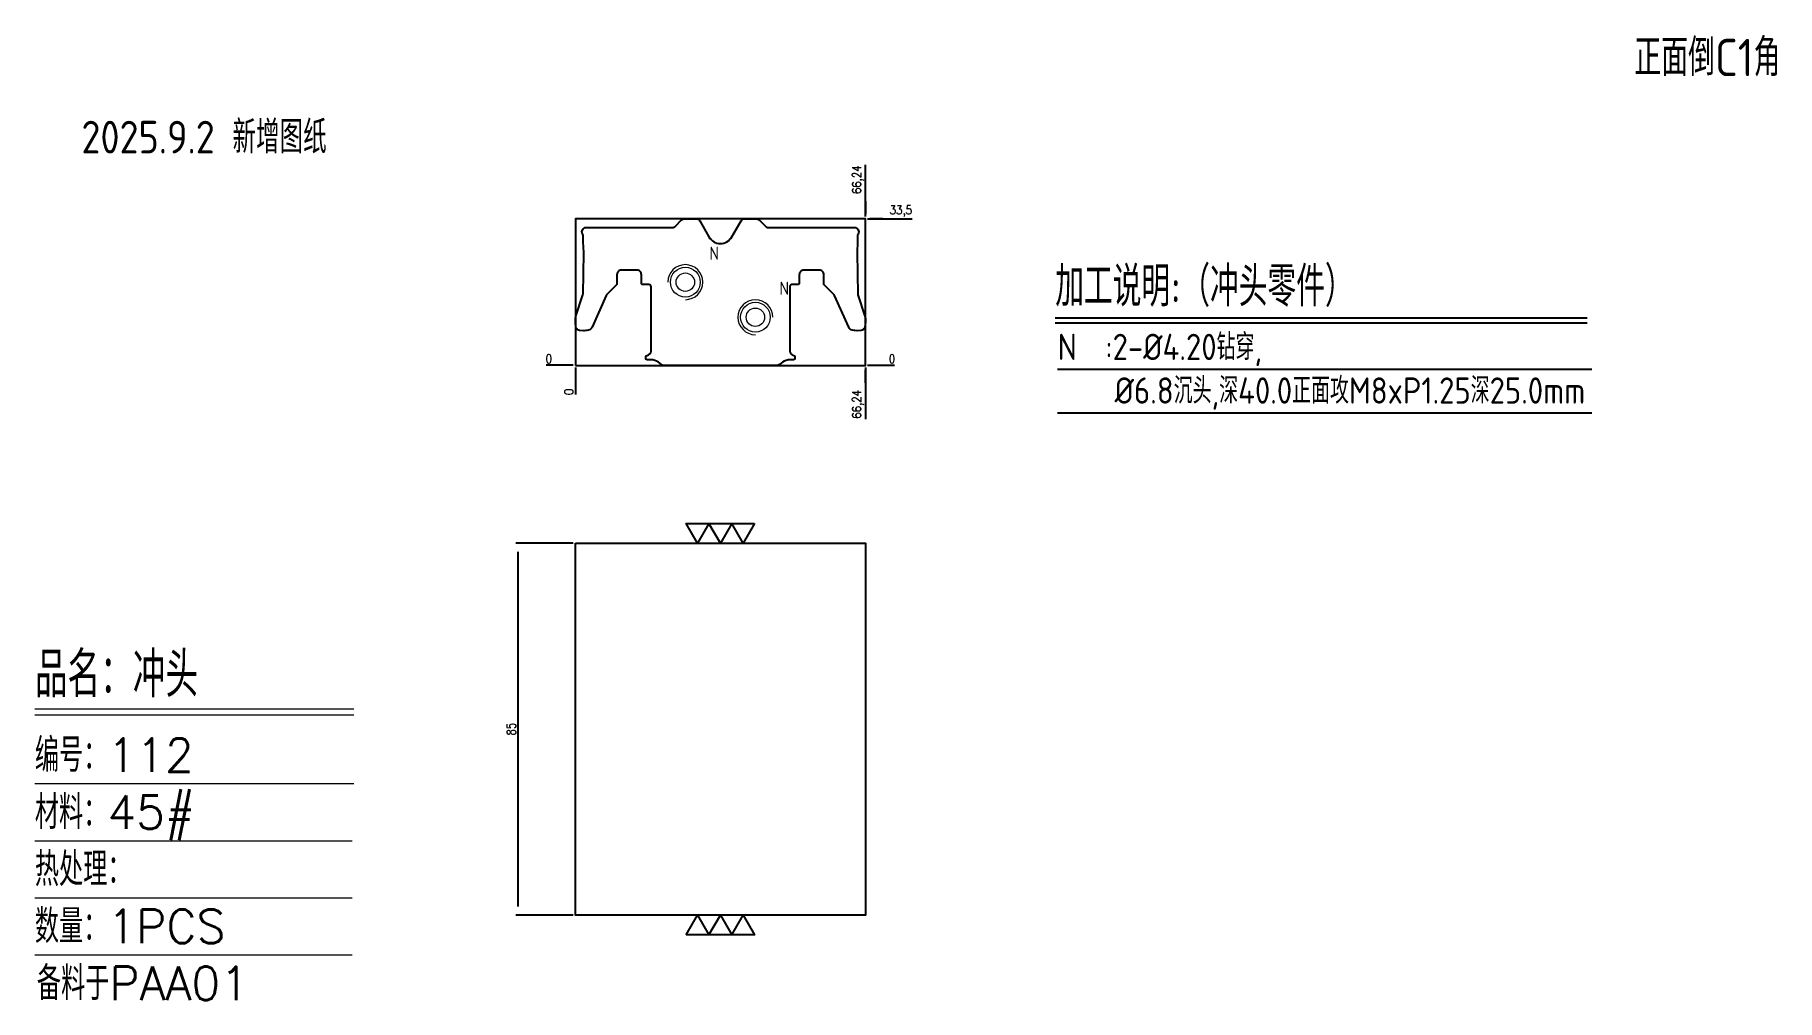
# Model space of a CAD drawing. Header units: millimetres. Extents: x 95310 to 95708, y 12052 to 12273.
import ezdxf
from ezdxf.enums import TextEntityAlignment as Align

# ---------------------------------------------------------------- set-up
doc = ezdxf.new("R2010")
doc.units = ezdxf.units.MM
doc.linetypes.add('DASHED', pattern=[0])
for name, color, linetype in [('DIM', 4, 'Continuous'), ('PH', 255, 'Continuous'), ('PUNCH', 2, 'Continuous'), ('TEXT', 4, 'Continuous')]:
    doc.layers.add(name, color=color, linetype=linetype)
doc.styles.add('chinesef_fs', font='simplex.shx', dxfattribs={"bigfont": 'gbcbig.shx'})
doc.styles.add('gbenor', font='gbenor.shx', dxfattribs={"bigfont": 'gbcbig.shx'})
doc.styles.get("Standard").update_dxf_attribs({"font": 'txt.shx', "width": 0.85, "bigfont": 'ctxt.shx'})
doc.dimstyles.new('T-2-WX', dxfattribs={"dimtxt": 2, "dimasz": 2, "dimexe": 0.5, "dimexo": 0.5, "dimgap": 0.5, "dimtad": 1, "dimtxsty": 'Standard', "dimblk": 'OPEN30', "dimcen": 0, "dimazin": 3, "dimtfac": 1, "dimtmove": 0, "dimatfit": 3, "dimldrblk": 'OPEN30', "dimlwd": -1, "dimlwe": -1})

# ---------------------------------------------------------------- blocks, each defined once
blk = doc.blocks.new('*D7579')
at = {"layer": 'Defpoints', "color": 0}
for p in [(95433.08, 12197.39), (95499.32, 12197.39), (95504.32, 12197.39)]:
    blk.add_point(p, dxfattribs=at)
at = {"layer": 'DIM', "color": 0}
blk.add_line((95499.82, 12197.39), (95505.95, 12197.39), dxfattribs=at)
at = {"layer": 'DIM', "color": 0, "insert": (95505.39, 12198.89), "char_height": 2, "attachment_point": 5}
blk.add_mtext('0', dxfattribs=at)
blk = doc.blocks.new('_Open30')
blk = doc.blocks.new('*D7580')
at = {"layer": 'Defpoints', "color": 0}
for p in [(95499.32, 12230.89), (95504.32, 12230.89), (95433.08, 12197.39)]:
    blk.add_point(p, dxfattribs=at)
at = {"layer": 'DIM', "color": 0}
for p, q in [((95499.82, 12230.89), (95503.32, 12230.89)), ((95503.32, 12230.89), (95500.32, 12230.89)), ((95500.32, 12230.89), (95510, 12230.89))]:
    blk.add_line(p, q, dxfattribs=at)
at = {"layer": 'DIM', "color": 0, "insert": (95507.41, 12232.58), "char_height": 2, "attachment_point": 5}
blk.add_mtext('33,5', dxfattribs=at)
blk = doc.blocks.new('*D7581')
at = {"layer": 'Defpoints', "color": 0}
for p in [(95428.08, 12197.39), (95433.08, 12197.39), (95433.08, 12197.39)]:
    blk.add_point(p, dxfattribs=at)
at = {"layer": 'DIM', "color": 0}
blk.add_line((95432.58, 12197.39), (95426.45, 12197.39), dxfattribs=at)
at = {"layer": 'DIM', "color": 0, "insert": (95427.02, 12198.89), "char_height": 2, "attachment_point": 5}
blk.add_mtext('0', dxfattribs=at)
blk = doc.blocks.new('*D7582')
at = {"layer": 'Defpoints', "color": 0}
for p in [(95433.08, 12197.39), (95499.32, 12197.39), (95499.32, 12192.39)]:
    blk.add_point(p, dxfattribs=at)
at = {"layer": 'DIM', "color": 0}
for p, q in [((95499.32, 12196.89), (95499.32, 12193.39)), ((95499.32, 12193.39), (95499.32, 12196.39)), ((95499.32, 12196.39), (95499.32, 12185.09))]:
    blk.add_line(p, q, dxfattribs=at)
at = {"layer": 'DIM', "color": 0, "insert": (95497.63, 12188.49), "char_height": 2, "attachment_point": 5, "rotation": 90}
blk.add_mtext('66,24', dxfattribs=at)
blk = doc.blocks.new('*D7583')
at = {"layer": 'Defpoints', "color": 0}
for p in [(95433.08, 12197.39), (95433.08, 12197.39), (95433.08, 12192.39)]:
    blk.add_point(p, dxfattribs=at)
at = {"layer": 'DIM', "color": 0}
blk.add_line((95433.08, 12196.89), (95433.08, 12190.75), dxfattribs=at)
at = {"layer": 'DIM', "color": 0, "insert": (95431.58, 12191.32), "char_height": 2, "attachment_point": 5, "rotation": 90}
blk.add_mtext('0', dxfattribs=at)
blk = doc.blocks.new('*D7584')
at = {"layer": 'Defpoints', "color": 0}
for p in [(95499.32, 12235.89), (95499.32, 12230.89), (95433.08, 12197.39)]:
    blk.add_point(p, dxfattribs=at)
at = {"layer": 'DIM', "color": 0}
for p, q in [((95499.32, 12231.89), (95499.32, 12243.19)), ((95499.32, 12231.39), (95499.32, 12234.89)), ((95499.32, 12234.89), (95499.32, 12231.89))]:
    blk.add_line(p, q, dxfattribs=at)
at = {"layer": 'DIM', "color": 0, "insert": (95497.63, 12239.79), "char_height": 2, "attachment_point": 5, "rotation": 90}
blk.add_mtext('66,24', dxfattribs=at)
blk = doc.blocks.new('*D7585')
at = {"layer": 'Defpoints', "color": 0}
for p in [(95433.08, 12156.79), (95419.97, 12071.79), (95433.08, 12071.79)]:
    blk.add_point(p, dxfattribs=at)
at = {"layer": 'DIM', "color": 0}
for p, q in [((95432.58, 12156.79), (95419.47, 12156.79)), ((95419.97, 12154.79), (95419.97, 12073.79)), ((95432.58, 12071.79), (95419.47, 12071.79))]:
    blk.add_line(p, q, dxfattribs=at)
at = {"layer": 'DIM', "color": 0, "insert": (95418.47, 12114.29), "char_height": 2, "attachment_point": 5, "rotation": 90}
blk.add_mtext('85', dxfattribs=at)

msp = doc.modelspace()

# ---------------------------------------------------------------- linework, layer by layer
at = {"layer": 'DIM', "color": 8}
for p, q in [((95542.677, 12208.25), (95664.125, 12208.25)), ((95542.677, 12207.069), (95664.125, 12207.069)), ((95543.211, 12196.497), (95665.218, 12196.497)), ((95543.211, 12186.537), (95665.218, 12186.537))]:
    msp.add_line(p, q, dxfattribs=at)
at = {"layer": 'DIM', "color": 4, "linetype": 'Continuous', "lineweight": 13}
for p, q in [((95309.654, 12118.891), (95382.465, 12118.891)), ((95309.654, 12117.549), (95382.465, 12117.549)), ((95309.654, 12101.83), (95382.465, 12101.83)), ((95309.654, 12088.794), (95382.149, 12088.794)), ((95309.654, 12075.759), (95382.149, 12075.759)), ((95309.654, 12062.723), (95382.149, 12062.723))]:
    msp.add_line(p, q, dxfattribs=at)
at = {"layer": 'DIM'}
for points in [[(95473.995, 12161.286), (95471.397, 12156.786), (95468.798, 12161.286), (95466.2, 12156.786), (95463.602, 12161.286), (95461.004, 12156.786), (95458.406, 12161.286), (95473.995, 12161.286)], [(95458.406, 12067.286), (95461.004, 12071.786), (95463.602, 12067.286), (95466.2, 12071.786), (95468.798, 12067.286), (95471.397, 12071.786), (95473.995, 12067.286), (95458.406, 12067.286)]]:
    msp.add_lwpolyline(points, close=True, dxfattribs=at)
at = {"layer": 'DIM', "color": 2}
msp.add_lwpolyline([(95433.082, 12156.786), (95499.319, 12156.786), (95499.319, 12071.786), (95433.082, 12071.786)], close=True, dxfattribs=at)
at = {"layer": 'PUNCH'}
msp.add_lwpolyline([(95447.17, 12219.126), (95443.582, 12219.126, 0.4142136), (95442.582, 12218.126), (95442.582, 12215.959, -0.2021422), (95442.491, 12215.744), (95440.353, 12213.658, 0.0944881), (95440.139, 12213.351), (95436.898, 12206.113, -0.234761), (95436.073, 12205.434), (95435.674, 12205.342, -0.0479446), (95435.484, 12205.317), (95435.061, 12205.302, -0.0220851), (95434.973, 12205.302), (95434.025, 12205.352, -0.3146638), (95433.302, 12205.915, -0.0658431), (95433.096, 12207.14, -0.0208931), (95433.084, 12207.772, -0.0728044), (95433.23, 12208.628), (95434.812, 12213.502, 0.07437), (95434.836, 12213.647), (95434.997, 12223.084, 0.0139664), (95434.996, 12223.14), (95434.9, 12225.606), (95434.9, 12226.832, 0.1395991), (95434.75, 12227.359, -0.5878017), (95435.6, 12228.886), (95455.209, 12228.886, 0.1989124), (95455.916, 12229.179), (95457.33, 12230.593, -0.1989124), (95458.037, 12230.886), (95460.623, 12230.886, -0.2679492), (95461.489, 12230.386), (95463.602, 12226.725, 0.5773503), (95468.798, 12226.725), (95470.912, 12230.386, -0.2679492), (95471.778, 12230.886), (95474.364, 12230.886, -0.1989124), (95475.071, 12230.593), (95476.485, 12229.179, 0.1989124), (95477.192, 12228.886), (95496.8, 12228.886, -0.5878017), (95497.65, 12227.359, 0.1395991), (95497.5, 12226.832), (95497.5, 12225.606), (95497.405, 12223.14, 0.0139664), (95497.404, 12223.084), (95497.564, 12213.647, 0.07437), (95497.589, 12213.502), (95499.171, 12208.628, -0.0728044), (95499.317, 12207.772, -0.0208931), (95499.305, 12207.14, -0.0658431), (95499.098, 12205.915, -0.3146638), (95498.376, 12205.352), (95497.428, 12205.302, -0.0220851), (95497.34, 12205.302), (95496.917, 12205.317, -0.0479446), (95496.727, 12205.342), (95496.328, 12205.434, -0.234761), (95495.503, 12206.113), (95492.262, 12213.351, 0.0944881), (95492.048, 12213.658), (95489.909, 12215.744, -0.2021422), (95489.819, 12215.959), (95489.819, 12218.126, 0.4142136), (95488.819, 12219.126), (95485.231, 12219.126, 0.4142136), (95484.231, 12218.126), (95484.231, 12216.144, -0.4154048), (95483.93, 12215.844), (95482.538, 12215.85, 0.4154048), (95482.036, 12215.35), (95482.036, 12200.664, 0.3862733), (95482.94, 12199.669, -0.3862733), (95483.211, 12199.37), (95483.211, 12198.964, -0.4146128), (95482.911, 12198.664), (95482.136, 12198.665, 0.1602172), (95480.354, 12198.082), (95479.671, 12197.58, -0.1598678), (95479.079, 12197.386), (95453.322, 12197.386, -0.1598678), (95452.729, 12197.58), (95452.046, 12198.082, 0.1602172), (95450.265, 12198.665), (95449.49, 12198.664, -0.4146128), (95449.189, 12198.964), (95449.189, 12199.37, -0.3862733), (95449.461, 12199.669, 0.3862733), (95450.364, 12200.664), (95450.364, 12215.35, 0.4154048), (95449.862, 12215.85), (95448.471, 12215.844, -0.4154048), (95448.17, 12216.144), (95448.17, 12218.126, 0.4142136)], format="xyb", close=True, dxfattribs=at)
at = {"layer": 'PUNCH', "lineweight": 18}
for centre, radius in [((95458.2, 12216.386), 3.4), ((95458.2, 12216.386), 2.1), ((95474.2, 12208.386), 3.4), ((95474.2, 12208.386), 2.1)]:
    msp.add_circle(centre, radius, dxfattribs=at)
for centre, start, end in [((95458.2, 12216.386), 270, 180), ((95474.2, 12208.386), 0, 270)]:
    msp.add_arc(centre, 4, start, end, dxfattribs=at)
at = {"layer": 'TEXT', "color": 8, "linetype": 'DASHED'}
msp.add_lwpolyline([(95433.082, 12197.386), (95499.319, 12197.386), (95499.319, 12230.886), (95433.082, 12230.886)], close=True, dxfattribs=at)

# ---------------------------------------------------------------- texts
at = {"layer": 'DIM', "color": 7, "style": 'gbenor'}
for p in [(95464.794, 12222.979), (95480.794, 12214.979)]:
    msp.add_text('N', height=3, dxfattribs=at).set_placement(p, align=Align.MIDDLE_CENTER)
at = {"layer": 'DIM', "color": 4, "style": 'gbenor'}
for s, height, p in [('加工说明:（冲头零件）', 9.1125, (95542.677, 12210.849)), ('N  :2-%%c4.20钻穿,', 6, (95543.211, 12198.597)), ('    %%C6.8沉头,深40.0正面攻M8xP1.25深25.0mm', 6, (95543.211, 12188.637))]:
    msp.add_text(s, height=height, dxfattribs=at).set_placement(p)
at = {"layer": 'DIM', "color": 3, "linetype": 'Continuous', "lineweight": 13, "style": 'chinesef_fs'}
for s, height, p in [('品名：冲头', 10.3518, (95309.654, 12121.575)), ('编号：112', 7.668, (95309.654, 12104.514)), ('材料：45#', 7.668, (95309.654, 12091.478)), ('热处理： ', 7.668, (95309.654, 12078.443)), ('数量：1PCS', 7.668, (95309.654, 12065.407)), ('备料于PAA01', 7.668, (95310.121, 12052.372))]:
    msp.add_text(s, height=height, dxfattribs=at).set_placement(p)
at = {"layer": 'PH', "color": 6, "linetype": 'Continuous', "style": 'gbenor'}
msp.add_text('2025.9.2 新增图纸', height=7.46496, dxfattribs=at).set_placement((95348.292, 12249.917), align=Align.MIDDLE)
at = {"layer": 'TEXT', "color": 4, "lineweight": 5, "style": 'gbenor'}
msp.add_text('正面倒C1角', height=8.5168, dxfattribs=at).set_placement((95674.922, 12263.455))

# ---------------------------------------------------------------- dimensions: what is measured, and where the dimension line sits
at = {"layer": 'DIM'}
for feature_location, offset, dtype, origin, picture, middle in [((95499.319, 12230.886), (0, 5), 1, (95433.082, 12197.386), '*D7584', (95497.628, 12239.786)), ((95499.319, 12230.886), (5, 0), 0, (95433.082, 12197.386), '*D7580', (95507.409, 12232.576)), ((95433.081785823, 12197.385608567), (-5, 0), 0, (95433.081785823, 12197.385608567), '*D7581', (95427.015119156, 12198.885608567)), ((95499.318988438, 12197.385608567), (5, 0), 0, (95433.081785823, 12197.385608567), '*D7579', (95505.385655105, 12198.885608567)), ((95433.081785823, 12197.385608567), (0, -5), 1, (95433.081785823, 12197.385608567), '*D7583', (95431.581785823, 12191.3189419)), ((95499.319, 12197.386), (0, -5), 1, (95433.082, 12197.386), '*D7582', (95497.628, 12188.486))]:
    dim = msp.add_ordinate_dim(feature_location=feature_location, offset=offset, dtype=dtype, origin=origin, dimstyle='T-2-WX', dxfattribs=at)
    dim.commit()
    dim.dimension.update_dxf_attribs({"geometry": picture, "text_midpoint": middle})
dim = msp.add_linear_dim(base=(95419.972, 12071.786), p1=(95433.082, 12156.786), p2=(95433.082, 12071.786), angle=90, dimstyle='T-2-WX', dxfattribs=at)
dim.commit()
dim.dimension.update_dxf_attribs({"geometry": '*D7585', "text_midpoint": (95418.472, 12114.286)})

doc.saveas('drawing.dxf')
